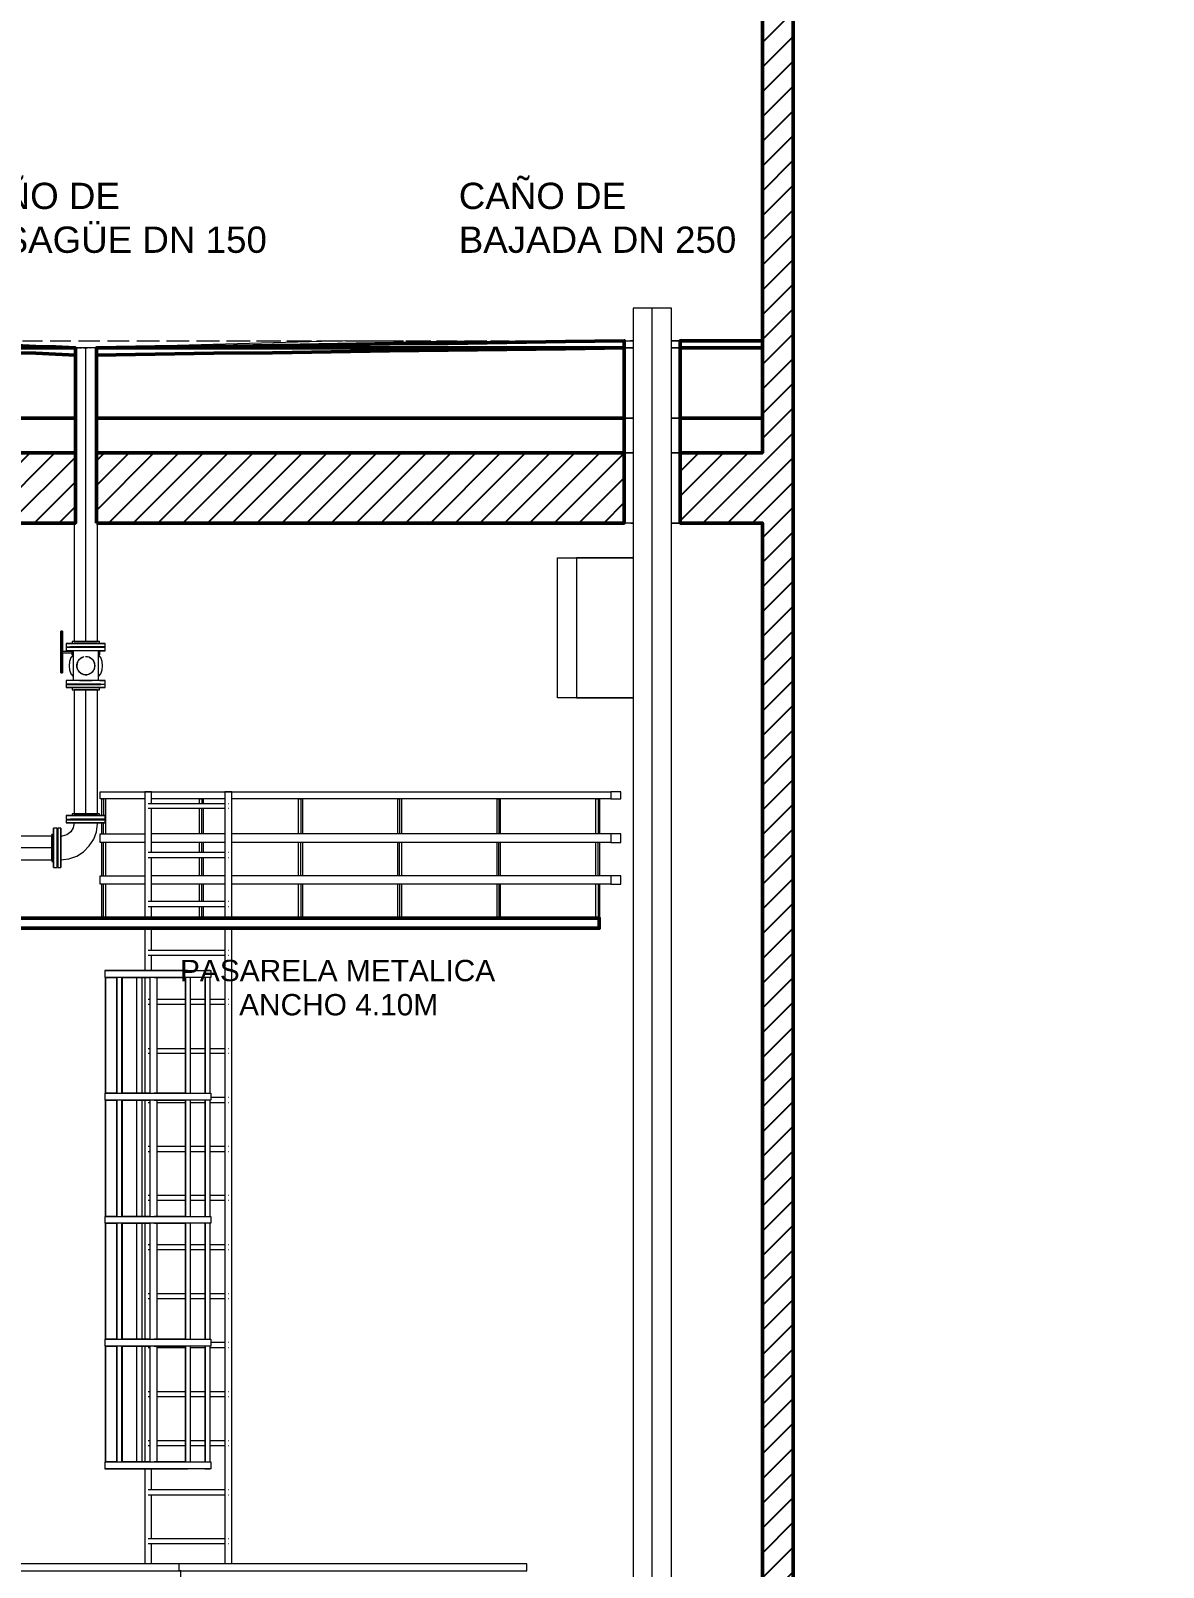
# Model space of a CAD drawing. Extents: x -187 to 52, y -9 to 65.
# Drawn here: x 14 to 22.09, y 27.61 to 38.58 of the extents above; entities that cross this region are included whole.
import ezdxf

# ---------------------------------------------------------------- set-up
doc = ezdxf.new("R2010")
doc.units = 0
doc.header["$MEASUREMENT"] = 0
for name, color, linetype in [('Hatch', 1, 'Continuous'), ('PDF3_Geometría', 7, 'Continuous'), ('PDF3_Texto', 7, 'Continuous')]:
    doc.layers.add(name, color=color, linetype=linetype)
doc.styles.add('PDF Arial', font='arial.ttf')

msp = doc.modelspace()

# ---------------------------------------------------------------- hatches: boundary and pattern name
at = {"layer": 'Hatch'}
h = msp.add_hatch(dxfattribs=at)
h.set_pattern_fill('ANSI31', color=256)
h.paths.add_polyline_path([(13.051, 35.065), (14.324, 35.065), (14.324, 35.567), (13.051, 35.567)], flags=17)
h.paths.add_polyline_path([(14.473, 35.065), (18.241, 35.065), (18.241, 35.567), (14.473, 35.567)], flags=17)
edge = h.paths.add_edge_path()
edge.add_line((18.416, 14.116), (18.254, 14.04))
edge.add_line((18.254, 14.04), (17.978, 13.907))
edge.add_line((17.978, 13.907), (17.698, 13.773))
edge.add_line((17.698, 13.773), (17.422, 13.64))
edge.add_line((17.422, 13.64), (17.143, 13.507))
edge.add_line((17.143, 13.507), (16.866, 13.373))
edge.add_line((16.866, 13.373), (16.587, 13.24))
edge.add_line((16.587, 13.24), (16.587, 12.938))
edge.add_line((16.587, 12.938), (22.089, 12.938))
edge.add_line((22.089, 12.938), (22.089, 13.24))
edge.add_line((22.089, 13.24), (21.809, 13.373))
edge.add_line((21.809, 13.373), (21.533, 13.507))
edge.add_line((21.533, 13.507), (21.254, 13.64))
edge.add_line((21.254, 13.64), (20.978, 13.773))
edge.add_line((20.978, 13.773), (20.501, 14.002))
edge.add_line((20.501, 14.002), (18.768, 14))
edge.add_line((18.768, 14), (18.768, 14.275))
edge.add_line((18.768, 14.275), (19.932, 14.275))
edge.add_line((19.932, 14.275), (19.587, 14.44))
edge.add_line((19.587, 14.44), (19.587, 14.64))
edge.add_line((19.587, 14.64), (19.447, 14.64))
edge.add_line((19.447, 14.64), (19.447, 14.938))
edge.add_line((19.447, 14.938), (19.447, 47.573))
edge.add_line((19.447, 47.573), (19.647, 47.573))
edge.add_line((19.647, 47.573), (19.647, 47.243))
edge.add_line((19.647, 47.243), (19.847, 47.243))
edge.add_line((19.847, 47.243), (19.847, 47.573))
edge.add_line((19.847, 47.573), (19.847, 47.796))
edge.add_line((19.847, 47.796), (11.051, 47.796))
edge.add_line((11.051, 47.796), (11.051, 47.573))
edge.add_line((11.051, 47.573), (11.051, 47.243))
edge.add_line((11.051, 47.243), (11.251, 47.243))
edge.add_line((11.251, 47.243), (11.251, 47.573))
edge.add_line((11.251, 47.573), (11.451, 47.573))
edge.add_line((11.451, 47.573), (11.451, 14.938))
edge.add_line((11.451, 14.938), (11.451, 14.64))
edge.add_line((11.451, 14.64), (11.308, 14.64))
edge.add_line((11.308, 14.64), (11.308, 14.44))
edge.add_line((11.308, 14.44), (11.032, 14.307))
edge.add_line((11.032, 14.307), (10.752, 14.173))
edge.add_line((10.752, 14.173), (10.476, 14.04))
edge.add_line((10.476, 14.04), (10.197, 13.907))
edge.add_line((10.197, 13.907), (9.92, 13.773))
edge.add_line((9.92, 13.773), (9.644, 13.64))
edge.add_line((9.644, 13.64), (9.365, 13.507))
edge.add_line((9.365, 13.507), (9.089, 13.373))
edge.add_line((9.089, 13.373), (8.809, 13.24))
edge.add_line((8.809, 13.24), (8.809, 12.938))
edge.add_line((8.809, 12.938), (14.308, 12.938))
edge.add_line((14.308, 12.938), (14.308, 13.24))
edge.add_line((14.308, 13.24), (14.032, 13.373))
edge.add_line((14.032, 13.373), (13.752, 13.507))
edge.add_line((13.752, 13.507), (13.476, 13.64))
edge.add_line((13.476, 13.64), (13.197, 13.773))
edge.add_line((13.197, 13.773), (12.92, 13.907))
edge.add_line((12.92, 13.907), (12.641, 14.04))
edge.add_line((12.641, 14.04), (12.365, 14.173))
edge.add_line((12.365, 14.173), (12.086, 14.307))
edge.add_line((12.086, 14.307), (11.809, 14.44))
edge.add_line((11.809, 14.44), (11.809, 14.64))
edge.add_line((11.809, 14.64), (12.587, 14.64))
edge.add_line((12.587, 14.64), (12.587, 14.938))
edge.add_line((12.587, 14.938), (11.67, 14.938))
edge.add_line((11.67, 14.938), (11.67, 35.065))
edge.add_line((11.67, 35.065), (12.651, 35.065))
edge.add_line((12.651, 35.065), (12.651, 35.567))
edge.add_line((12.651, 35.567), (11.67, 35.567))
edge.add_line((11.67, 35.567), (11.67, 47.573))
edge.add_line((11.67, 47.573), (19.228, 47.573))
edge.add_line((19.228, 47.573), (19.228, 35.567))
edge.add_line((19.228, 35.567), (18.641, 35.567))
edge.add_line((18.641, 35.567), (18.641, 35.065))
edge.add_line((18.641, 35.065), (19.228, 35.065))
edge.add_line((19.228, 35.065), (19.228, 14.938))
edge.add_line((19.228, 14.938), (18.701, 14.938))
edge.add_line((18.701, 14.938), (18.701, 14.64))
edge.add_line((18.701, 14.64), (19.089, 14.64))
edge.add_line((19.089, 14.64), (19.089, 14.44))
edge.add_line((19.089, 14.44), (18.809, 14.307))
edge.add_line((18.809, 14.307), (18.768, 14.288))

# ---------------------------------------------------------------- linework, layer by layer
at = {"layer": 'PDF3_Geometría', "lineweight": 50}
for points in [[(19.447, 14.938), (19.447, 47.573), (19.647, 47.573), (19.647, 47.243), (19.847, 47.243), (19.847, 47.573), (19.847, 47.796), (11.051, 47.796), (11.051, 47.573), (11.051, 47.243), (11.251, 47.243), (11.251, 47.573), (11.451, 47.573), (11.451, 14.938)], [(11.67, 14.938), (11.67, 35.065), (12.651, 35.065), (12.651, 35.567), (11.67, 35.567), (11.67, 47.573), (19.228, 47.573), (19.228, 35.567), (18.641, 35.567), (18.641, 35.065), (19.228, 35.065), (19.228, 14.938)]]:
    msp.add_lwpolyline(points, dxfattribs=at)
at = {"layer": 'PDF3_Geometría', "lineweight": 18}
for points in [[(18.305, 14.469), (18.578, 14.469), (18.578, 36.599), (18.305, 36.599)], [(14.314, 34.221), (14.482, 34.221), (14.482, 36.316), (14.324, 36.316), (14.314, 36.316)], [(18.584, 36.316), (18.578, 36.316), (18.584, 36.316), (18.606, 36.316), (18.625, 36.316), (18.638, 36.316), (18.641, 36.316), (18.638, 36.316), (18.625, 36.316), (18.606, 36.316)], [(18.241, 35.815), (18.247, 35.815), (18.263, 35.815), (18.289, 35.815), (18.305, 35.815), (18.289, 35.815), (18.263, 35.815), (18.247, 35.815)], [(18.578, 35.815), (18.584, 35.815), (18.606, 35.815), (18.625, 35.815), (18.638, 35.815), (18.641, 35.815), (18.638, 35.815), (18.625, 35.815), (18.606, 35.815), (18.584, 35.815)], [(14.219, 34.294), (14.219, 34.291), (14.219, 34.275), (14.219, 34.253), (14.219, 34.221), (14.219, 34.183), (14.219, 34.145), (14.219, 34.107), (14.219, 34.072), (14.219, 34.04), (14.219, 34.015), (14.219, 34.002), (14.219, 33.996), (14.219, 34.002), (14.219, 34.015), (14.219, 34.04), (14.219, 34.072), (14.219, 34.107), (14.219, 34.145), (14.219, 34.183), (14.219, 34.221), (14.219, 34.253), (14.219, 34.275), (14.219, 34.291)], [(14.495, 34.154), (14.495, 34.151), (14.495, 34.145), (14.495, 34.142), (14.495, 34.135), (14.495, 34.132), (14.495, 34.129), (14.495, 34.126), (14.495, 34.129), (14.495, 34.132), (14.495, 34.135), (14.495, 34.142), (14.495, 34.145), (14.495, 34.151)], [(14.314, 32.989), (14.482, 32.989), (14.482, 33.875), (14.314, 33.875)], [(14.86, 33.148), (14.863, 33.148), (14.866, 33.148), (14.863, 33.148), (14.86, 33.148), (14.854, 33.148), (14.851, 33.148), (14.844, 33.148), (14.838, 33.148), (14.832, 33.148), (14.825, 33.148), (14.822, 33.148), (14.819, 33.148), (14.822, 33.148), (14.825, 33.148), (14.832, 33.148), (14.838, 33.148), (14.844, 33.148), (14.851, 33.148), (14.854, 33.148)], [(18.216, 33.097), (18.216, 33.148), (18.146, 33.148), (18.146, 33.097)], [(14.155, 32.662), (14.155, 32.831), (13.609, 32.831), (13.609, 32.662)], [(18.216, 32.786), (18.216, 32.846), (18.146, 32.846), (18.146, 32.786)], [(18.216, 32.488), (18.216, 32.548), (18.146, 32.548), (18.146, 32.488)], [(14.54, 31.821), (14.543, 31.821), (14.562, 31.821), (14.593, 31.821), (14.619, 31.821), (14.597, 31.821), (14.565, 31.821), (14.546, 31.821)], [(14.657, 31.872), (14.654, 31.872), (14.619, 31.872), (14.622, 31.872)], [(14.657, 31.821), (14.657, 30.996), (14.762, 30.996), (14.762, 31.821)], [(14.54, 30.945), (14.543, 30.945), (14.562, 30.945), (14.593, 30.945), (14.619, 30.945), (14.597, 30.945), (14.565, 30.945), (14.546, 30.945)], [(14.657, 30.945), (14.657, 30.116), (14.762, 30.116), (14.762, 30.945)], [(14.54, 30.069), (14.543, 30.069), (14.562, 30.069), (14.593, 30.069), (14.619, 30.069), (14.597, 30.069), (14.565, 30.069), (14.546, 30.069)], [(14.657, 30.069), (14.657, 29.24), (14.762, 29.24), (14.762, 30.069)], [(14.54, 29.189), (14.543, 29.189), (14.562, 29.189), (14.593, 29.189), (14.619, 29.189), (14.597, 29.189), (14.565, 29.189), (14.546, 29.189)], [(14.657, 29.189), (14.657, 28.364), (14.762, 28.364), (14.762, 29.189)], [(14.619, 28.313), (14.654, 28.313), (14.657, 28.313), (14.622, 28.313)]]:
    msp.add_lwpolyline(points, close=True, dxfattribs=at)
for points in [[(18.578, 36.599), (18.574, 36.599), (18.568, 36.599), (18.555, 36.599), (18.536, 36.599), (18.508, 36.599), (18.476, 36.599), (18.441, 36.599), (18.406, 36.599), (18.371, 36.599), (18.346, 36.599), (18.327, 36.599), (18.314, 36.599), (18.308, 36.599), (18.305, 36.599)], [(18.441, 14.469), (18.441, 36.599)], [(13.946, 36.367), (14.089, 36.367)], [(14.143, 36.367), (14.292, 36.367)], [(14.47, 36.316), (14.473, 36.316), (14.47, 36.316), (14.463, 36.316), (14.457, 36.316), (14.451, 36.316), (14.432, 36.316), (14.406, 36.316), (14.384, 36.316), (14.362, 36.316), (14.34, 36.316), (14.327, 36.316), (14.324, 36.316), (14.327, 36.316), (14.333, 36.316)], [(14.336, 36.316), (14.346, 36.316)], [(14.346, 36.367), (14.498, 36.367)], [(14.352, 36.316), (14.362, 36.316), (14.368, 36.316)], [(14.381, 36.316), (14.39, 36.316)], [(14.397, 34.221), (14.397, 36.316)], [(14.403, 36.316), (14.409, 36.316)], [(14.428, 36.316), (14.432, 36.316)], [(14.552, 36.367), (14.708, 36.367)], [(14.762, 36.367), (14.924, 36.367)], [(14.974, 36.367), (15.136, 36.367)], [(15.187, 36.367), (15.352, 36.367)], [(15.403, 36.367), (15.571, 36.367)], [(15.616, 36.367), (15.79, 36.367)], [(15.72, 36.332), (18.241, 36.367), (18.244, 36.367), (18.257, 36.367), (18.282, 36.367), (18.305, 36.367), (18.286, 36.367)], [(15.832, 36.367), (16.009, 36.367)], [(16.044, 36.367), (16.228, 36.367)], [(16.254, 36.367), (16.46, 36.367), (16.666, 36.367)], [(16.682, 36.367), (16.86, 36.367)], [(16.901, 36.367), (17.047, 36.367)], [(17.101, 36.367), (17.235, 36.367)], [(17.286, 36.367), (17.419, 36.367)], [(17.466, 36.367), (17.597, 36.367)], [(17.641, 36.367), (17.787, 36.367)], [(17.822, 36.367), (17.94, 36.367)], [(17.978, 36.367), (18.12, 36.367), (18.254, 36.367)], [(18.251, 36.316), (18.263, 36.316), (18.289, 36.316), (18.305, 36.316), (18.282, 36.316), (18.257, 36.316), (18.244, 36.316), (18.241, 36.316), (18.247, 36.316)], [(18.641, 36.367), (18.638, 36.367), (18.625, 36.367), (18.606, 36.367), (18.584, 36.367), (18.578, 36.367), (18.647, 36.367), (18.755, 36.367), (18.854, 36.367), (18.94, 36.367), (19.016, 36.367), (19.079, 36.367), (19.133, 36.367), (19.174, 36.367), (19.203, 36.367), (19.222, 36.367), (19.228, 36.367)], [(18.305, 35.567), (18.289, 35.567), (18.263, 35.567), (18.247, 35.567)], [(18.638, 35.567), (18.625, 35.567), (18.606, 35.567), (18.584, 35.567), (18.578, 35.567)], [(14.232, 34.294), (14.232, 34.291), (14.232, 34.275), (14.232, 34.253), (14.232, 34.221), (14.232, 34.183), (14.232, 34.151), (14.301, 34.151), (14.301, 34.154), (14.301, 34.151), (14.301, 34.145), (14.301, 34.142), (14.301, 34.135), (14.301, 34.132), (14.301, 34.129), (14.301, 34.126), (14.301, 34.129), (14.301, 34.132), (14.301, 34.135), (14.301, 34.138), (14.232, 34.138), (14.232, 34.107), (14.232, 34.072), (14.232, 34.04), (14.232, 34.015), (14.232, 34.002), (14.232, 33.996), (14.232, 34.002), (14.232, 34.015), (14.232, 34.04), (14.232, 34.072), (14.232, 34.107), (14.232, 34.145), (14.232, 34.183), (14.232, 34.221), (14.232, 34.253), (14.232, 34.275), (14.232, 34.291), (14.232, 34.294), (14.219, 34.294)], [(14.232, 34.145), (14.232, 34.148)], [(14.492, 34.221), (14.495, 34.221), (14.492, 34.221), (14.482, 34.221), (14.466, 34.221), (14.447, 34.221), (14.422, 34.221), (14.397, 34.221), (14.374, 34.221), (14.349, 34.221), (14.33, 34.221), (14.314, 34.221), (14.305, 34.221), (14.301, 34.221), (14.301, 34.205), (14.298, 34.205), (14.276, 34.205), (14.263, 34.205), (14.257, 34.205), (14.257, 34.183), (14.263, 34.183), (14.276, 34.183), (14.295, 34.183), (14.289, 34.183), (14.289, 34.18), (14.295, 34.18), (14.276, 34.18), (14.263, 34.18), (14.257, 34.18), (14.263, 34.18), (14.276, 34.18), (14.298, 34.18), (14.327, 34.18), (14.362, 34.18), (14.397, 34.18), (14.435, 34.18), (14.466, 34.18), (14.498, 34.18), (14.52, 34.18), (14.533, 34.18), (14.536, 34.18)], [(14.257, 34.205), (14.263, 34.205), (14.276, 34.205), (14.298, 34.205), (14.327, 34.205), (14.362, 34.205), (14.397, 34.205), (14.435, 34.205), (14.466, 34.205), (14.498, 34.205), (14.52, 34.205), (14.533, 34.205), (14.536, 34.205), (14.533, 34.205), (14.52, 34.205), (14.498, 34.205), (14.495, 34.205), (14.495, 34.221)], [(14.257, 34.183), (14.263, 34.183), (14.276, 34.183), (14.298, 34.183), (14.327, 34.183), (14.362, 34.183), (14.397, 34.183), (14.435, 34.183), (14.466, 34.183), (14.498, 34.183), (14.52, 34.183), (14.533, 34.183), (14.536, 34.183), (14.533, 34.183), (14.52, 34.183), (14.501, 34.183), (14.505, 34.183), (14.501, 34.183), (14.492, 34.183), (14.473, 34.183), (14.451, 34.183), (14.425, 34.183), (14.397, 34.183), (14.371, 34.183), (14.343, 34.183), (14.32, 34.183), (14.305, 34.183), (14.295, 34.183), (14.289, 34.183)], [(14.257, 34.18), (14.257, 34.154)], [(14.536, 34.154), (14.533, 34.154), (14.52, 34.154), (14.498, 34.154), (14.466, 34.154), (14.435, 34.154), (14.397, 34.154), (14.362, 34.154), (14.327, 34.154), (14.298, 34.154), (14.276, 34.154), (14.263, 34.154), (14.257, 34.154), (14.263, 34.154), (14.276, 34.154), (14.298, 34.154)], [(14.308, 34.154), (14.308, 33.942), (14.286, 33.942), (14.273, 33.942)], [(14.301, 34.126), (14.308, 34.126), (14.292, 34.107), (14.282, 34.078), (14.279, 34.046), (14.282, 34.018), (14.292, 33.989), (14.308, 33.97)], [(14.489, 33.942), (14.489, 34.154), (14.508, 34.154), (14.524, 34.154), (14.533, 34.154), (14.536, 34.154), (14.536, 34.18), (14.533, 34.18), (14.52, 34.18), (14.501, 34.18), (14.505, 34.18), (14.501, 34.18), (14.492, 34.18), (14.473, 34.18), (14.451, 34.18), (14.425, 34.18), (14.397, 34.18), (14.371, 34.18), (14.343, 34.18), (14.32, 34.18), (14.305, 34.18), (14.295, 34.18), (14.289, 34.18)], [(14.305, 34.221), (14.301, 34.221)], [(14.495, 34.205), (14.492, 34.205), (14.482, 34.205), (14.466, 34.205), (14.447, 34.205), (14.422, 34.205), (14.397, 34.205), (14.374, 34.205), (14.349, 34.205), (14.33, 34.205), (14.314, 34.205), (14.305, 34.205), (14.301, 34.205)], [(14.301, 34.145), (14.301, 34.148)], [(14.444, 34.154), (14.422, 34.154), (14.397, 34.154), (14.374, 34.154), (14.352, 34.154)], [(14.397, 34.113), (14.413, 34.11)], [(14.489, 33.97), (14.505, 33.989), (14.514, 34.018), (14.517, 34.046), (14.514, 34.078), (14.505, 34.107), (14.489, 34.126), (14.495, 34.126)], [(14.505, 34.18), (14.505, 34.183)], [(14.536, 34.183), (14.536, 34.205)], [(14.336, 34.034), (14.333, 34.034), (14.333, 34.046), (14.333, 34.059), (14.336, 34.062)], [(14.336, 34.065), (14.34, 34.072), (14.34, 34.078)], [(14.34, 34.018), (14.34, 34.021), (14.336, 34.027)], [(14.343, 34.081), (14.346, 34.085), (14.352, 34.094), (14.362, 34.1), (14.365, 34.104)], [(14.365, 33.992), (14.362, 33.996), (14.352, 34.002), (14.346, 34.011), (14.343, 34.015)], [(14.368, 34.104), (14.371, 34.107), (14.378, 34.11)], [(14.419, 34.11), (14.422, 34.107), (14.428, 34.104)], [(14.432, 34.104), (14.435, 34.1), (14.444, 34.094), (14.451, 34.085), (14.454, 34.081)], [(14.454, 34.015), (14.451, 34.011), (14.444, 34.002), (14.435, 33.996), (14.432, 33.992)], [(14.454, 34.078), (14.457, 34.072), (14.46, 34.065)], [(14.46, 34.027), (14.457, 34.021), (14.454, 34.018)], [(14.46, 34.062), (14.46, 34.059), (14.463, 34.046), (14.46, 34.034)], [(14.219, 33.996), (14.232, 33.996)], [(14.498, 33.942), (14.52, 33.942), (14.533, 33.942), (14.536, 33.942), (14.533, 33.942), (14.52, 33.942), (14.498, 33.942), (14.466, 33.942), (14.435, 33.942), (14.397, 33.942), (14.362, 33.942), (14.327, 33.942), (14.298, 33.942), (14.276, 33.942), (14.263, 33.942), (14.257, 33.942), (14.257, 33.916)], [(14.505, 33.916), (14.501, 33.916), (14.492, 33.916), (14.473, 33.916), (14.451, 33.916), (14.425, 33.916), (14.397, 33.916), (14.371, 33.916), (14.343, 33.916), (14.32, 33.916), (14.305, 33.916), (14.295, 33.916), (14.289, 33.916), (14.295, 33.916), (14.276, 33.916), (14.263, 33.916), (14.257, 33.916), (14.263, 33.916), (14.276, 33.916), (14.298, 33.916), (14.327, 33.916), (14.362, 33.916), (14.397, 33.916), (14.435, 33.916), (14.466, 33.916), (14.498, 33.916), (14.52, 33.916), (14.533, 33.916), (14.536, 33.916), (14.536, 33.942)], [(14.27, 33.942), (14.26, 33.942), (14.257, 33.942)], [(14.257, 33.913), (14.257, 33.891)], [(14.536, 33.913), (14.533, 33.913), (14.52, 33.913), (14.498, 33.913), (14.466, 33.913), (14.435, 33.913), (14.397, 33.913), (14.362, 33.913), (14.327, 33.913), (14.298, 33.913), (14.276, 33.913), (14.263, 33.913), (14.257, 33.913), (14.263, 33.913), (14.276, 33.913), (14.295, 33.913), (14.289, 33.913), (14.295, 33.913), (14.305, 33.913), (14.32, 33.913), (14.343, 33.913), (14.371, 33.913), (14.397, 33.913), (14.425, 33.913), (14.451, 33.913), (14.473, 33.913), (14.492, 33.913), (14.501, 33.913), (14.505, 33.913)], [(14.289, 33.916), (14.289, 33.913)], [(14.305, 33.875), (14.301, 33.875), (14.305, 33.875), (14.314, 33.875), (14.33, 33.875), (14.349, 33.875), (14.374, 33.875), (14.397, 33.875), (14.422, 33.875), (14.447, 33.875), (14.466, 33.875), (14.482, 33.875), (14.492, 33.875), (14.495, 33.875), (14.495, 33.891), (14.498, 33.891), (14.52, 33.891), (14.533, 33.891), (14.536, 33.891), (14.536, 33.913), (14.533, 33.913), (14.52, 33.913), (14.501, 33.913), (14.505, 33.913), (14.505, 33.916), (14.501, 33.916), (14.52, 33.916), (14.533, 33.916), (14.536, 33.916)], [(14.352, 33.942), (14.374, 33.942), (14.397, 33.942), (14.422, 33.942), (14.444, 33.942)], [(14.378, 33.986), (14.371, 33.989), (14.368, 33.989)], [(14.413, 33.986), (14.413, 33.983), (14.397, 33.983), (14.384, 33.983), (14.384, 33.986)], [(14.428, 33.989), (14.422, 33.989), (14.419, 33.986)], [(14.536, 33.891), (14.533, 33.891), (14.52, 33.891), (14.498, 33.891), (14.466, 33.891), (14.435, 33.891), (14.397, 33.891), (14.362, 33.891), (14.327, 33.891), (14.298, 33.891), (14.276, 33.891), (14.263, 33.891), (14.257, 33.891), (14.263, 33.891), (14.276, 33.891), (14.298, 33.891), (14.301, 33.891), (14.301, 33.875)], [(14.301, 33.891), (14.305, 33.891), (14.314, 33.891), (14.33, 33.891), (14.349, 33.891), (14.374, 33.891), (14.397, 33.891), (14.422, 33.891), (14.447, 33.891), (14.466, 33.891), (14.482, 33.891), (14.492, 33.891), (14.495, 33.891)], [(14.397, 32.989), (14.397, 33.875)], [(14.492, 33.875), (14.495, 33.875)], [(14.819, 33.148), (14.819, 32.246), (14.755, 32.246), (14.689, 32.246), (14.628, 32.246), (14.574, 32.246), (14.53, 32.246), (14.492, 32.246), (14.466, 32.246), (14.451, 32.246), (14.444, 32.246), (14.451, 32.246), (14.466, 32.246), (14.498, 32.246), (14.54, 32.246), (14.59, 32.246), (14.651, 32.246), (14.717, 32.246), (14.787, 32.246), (14.863, 32.246), (14.943, 32.246), (15.022, 32.246), (15.098, 32.246), (15.171, 32.246), (15.238, 32.246), (15.295, 32.246), (15.346, 32.246), (15.387, 32.246), (15.419, 32.246), (15.422, 32.246)], [(14.819, 33.097), (14.501, 33.097), (14.501, 33.148), (18.146, 33.148)], [(14.866, 33.062), (14.866, 33.148)], [(15.441, 32.246), (15.441, 33.148), (15.438, 33.148), (15.432, 33.148), (15.428, 33.148), (15.422, 33.148), (15.416, 33.148), (15.409, 33.148), (15.403, 33.148), (15.4, 33.148), (15.397, 33.148), (15.393, 33.148), (15.39, 33.148), (15.39, 32.246)], [(15.438, 33.148), (15.432, 33.148), (15.428, 33.148), (15.422, 33.148), (15.416, 33.148), (15.409, 33.148), (15.403, 33.148), (15.4, 33.148), (15.397, 33.148), (15.393, 33.148)], [(14.511, 32.977), (14.511, 33.097), (14.524, 33.097), (14.524, 32.977)], [(14.54, 32.846), (14.54, 33.097), (14.524, 33.097)], [(15.393, 33.062), (14.844, 33.062)], [(14.844, 33.031), (15.393, 33.031)], [(15.39, 33.097), (14.866, 33.097)], [(14.866, 32.713), (14.866, 33.027)], [(15.209, 33.062), (15.209, 33.097), (15.225, 33.097), (15.225, 33.062)], [(15.209, 32.846), (15.209, 33.031)], [(15.238, 33.062), (15.238, 33.097), (15.225, 33.097)], [(15.225, 32.846), (15.225, 33.031)], [(15.238, 32.846), (15.238, 33.031)], [(15.416, 33.062), (15.413, 33.062)], [(15.413, 33.031), (15.416, 33.031)], [(18.146, 33.097), (15.441, 33.097)], [(15.917, 32.846), (15.917, 33.097), (15.933, 33.097), (15.933, 32.846)], [(15.946, 32.846), (15.946, 33.097), (15.933, 33.097)], [(16.625, 32.846), (16.625, 33.097), (16.638, 33.097), (16.638, 32.846)], [(16.654, 32.846), (16.654, 33.097), (16.638, 33.097)], [(17.333, 32.846), (17.333, 33.097), (17.346, 33.097), (17.346, 32.846)], [(17.359, 32.846), (17.359, 33.097), (17.346, 33.097)], [(18.038, 32.846), (18.038, 33.097), (18.054, 33.097), (18.054, 32.846)], [(18.066, 32.846), (18.066, 33.097), (18.054, 33.097)], [(14.197, 32.802), (14.197, 32.824), (14.197, 32.84), (14.197, 32.85), (14.197, 32.856), (14.197, 32.85), (14.197, 32.869), (14.197, 32.881), (14.197, 32.888), (14.197, 32.881), (14.197, 32.869), (14.197, 32.846), (14.197, 32.818), (14.197, 32.783), (14.197, 32.748), (14.197, 32.71), (14.197, 32.678), (14.197, 32.646), (14.197, 32.624), (14.197, 32.611), (14.197, 32.608), (14.219, 32.608), (14.219, 32.611), (14.219, 32.624), (14.219, 32.646), (14.219, 32.662), (14.276, 32.669), (14.333, 32.688), (14.381, 32.719), (14.422, 32.761), (14.454, 32.808), (14.473, 32.862), (14.482, 32.919), (14.482, 32.926), (14.498, 32.926), (14.52, 32.926), (14.533, 32.926), (14.536, 32.926), (14.536, 32.948), (14.533, 32.948), (14.52, 32.948), (14.501, 32.948), (14.505, 32.948), (14.501, 32.948), (14.492, 32.948), (14.473, 32.948), (14.451, 32.948), (14.425, 32.948), (14.397, 32.948), (14.371, 32.948), (14.343, 32.948), (14.32, 32.948), (14.305, 32.948), (14.295, 32.948), (14.289, 32.948)], [(14.536, 32.926), (14.533, 32.926), (14.52, 32.926), (14.498, 32.926), (14.466, 32.926), (14.435, 32.926), (14.397, 32.926), (14.362, 32.926), (14.327, 32.926), (14.298, 32.926), (14.276, 32.926), (14.263, 32.926), (14.257, 32.926), (14.263, 32.926), (14.276, 32.926), (14.298, 32.926), (14.314, 32.926), (14.308, 32.891), (14.292, 32.862), (14.263, 32.84), (14.228, 32.831), (14.219, 32.831), (14.219, 32.846), (14.219, 32.869), (14.219, 32.881), (14.219, 32.888), (14.219, 32.881), (14.219, 32.869), (14.219, 32.846), (14.219, 32.818), (14.219, 32.783), (14.219, 32.748), (14.219, 32.71), (14.219, 32.678), (14.219, 32.646), (14.219, 32.624), (14.219, 32.611), (14.219, 32.608)], [(14.492, 32.989), (14.495, 32.989), (14.492, 32.989), (14.482, 32.989), (14.466, 32.989), (14.447, 32.989), (14.422, 32.989), (14.397, 32.989), (14.374, 32.989), (14.349, 32.989), (14.33, 32.989), (14.314, 32.989), (14.305, 32.989), (14.301, 32.989), (14.301, 32.977), (14.298, 32.977), (14.276, 32.977), (14.263, 32.977), (14.257, 32.977), (14.257, 32.951), (14.263, 32.951), (14.276, 32.951), (14.295, 32.951), (14.289, 32.951), (14.295, 32.951), (14.305, 32.951), (14.32, 32.951), (14.343, 32.951), (14.371, 32.951), (14.397, 32.951), (14.425, 32.951), (14.451, 32.951), (14.473, 32.951), (14.492, 32.951), (14.501, 32.951), (14.505, 32.951), (14.501, 32.951), (14.505, 32.951), (14.505, 32.948)], [(14.257, 32.977), (14.263, 32.977), (14.276, 32.977), (14.298, 32.977), (14.327, 32.977), (14.362, 32.977), (14.397, 32.977), (14.435, 32.977), (14.466, 32.977), (14.498, 32.977), (14.52, 32.977), (14.533, 32.977), (14.536, 32.977), (14.533, 32.977), (14.52, 32.977), (14.498, 32.977), (14.495, 32.977), (14.495, 32.989)], [(14.257, 32.951), (14.263, 32.951), (14.276, 32.951), (14.298, 32.951), (14.327, 32.951), (14.362, 32.951), (14.397, 32.951), (14.435, 32.951), (14.466, 32.951), (14.498, 32.951), (14.52, 32.951), (14.533, 32.951), (14.536, 32.951), (14.533, 32.951), (14.52, 32.951), (14.501, 32.951), (14.505, 32.951), (14.501, 32.951), (14.492, 32.951), (14.473, 32.951), (14.451, 32.951), (14.425, 32.951), (14.397, 32.951), (14.371, 32.951), (14.343, 32.951), (14.32, 32.951), (14.305, 32.951), (14.295, 32.951), (14.289, 32.951), (14.289, 32.948), (14.295, 32.948), (14.276, 32.948), (14.263, 32.948), (14.257, 32.948), (14.263, 32.948), (14.276, 32.948), (14.298, 32.948), (14.327, 32.948), (14.362, 32.948), (14.397, 32.948), (14.435, 32.948), (14.466, 32.948), (14.498, 32.948), (14.52, 32.948), (14.533, 32.948), (14.536, 32.948)], [(14.257, 32.948), (14.257, 32.926)], [(14.289, 32.951), (14.295, 32.951), (14.289, 32.951), (14.295, 32.951), (14.305, 32.951), (14.32, 32.951), (14.343, 32.951), (14.371, 32.951), (14.397, 32.951), (14.425, 32.951), (14.451, 32.951), (14.473, 32.951), (14.492, 32.951), (14.501, 32.951), (14.505, 32.951)], [(14.305, 32.989), (14.301, 32.989)], [(14.495, 32.977), (14.492, 32.977), (14.482, 32.977), (14.466, 32.977), (14.447, 32.977), (14.422, 32.977), (14.397, 32.977), (14.374, 32.977), (14.349, 32.977), (14.33, 32.977), (14.314, 32.977), (14.305, 32.977), (14.301, 32.977)], [(14.317, 32.926), (14.32, 32.926), (14.327, 32.926), (14.336, 32.926), (14.349, 32.926), (14.362, 32.926), (14.374, 32.926), (14.39, 32.926), (14.406, 32.926), (14.422, 32.926), (14.435, 32.926), (14.447, 32.926), (14.46, 32.926), (14.47, 32.926), (14.476, 32.926), (14.479, 32.926)], [(14.511, 32.948), (14.511, 32.951)], [(14.511, 32.846), (14.511, 32.926)], [(14.524, 32.948), (14.524, 32.951)], [(14.524, 32.846), (14.524, 32.926)], [(14.536, 32.951), (14.536, 32.977)], [(14.168, 32.608), (14.168, 32.611), (14.168, 32.624), (14.168, 32.646), (14.168, 32.678), (14.168, 32.71), (14.168, 32.748), (14.168, 32.783), (14.168, 32.818), (14.168, 32.846), (14.168, 32.869), (14.168, 32.881), (14.168, 32.888), (14.168, 32.881), (14.168, 32.869), (14.168, 32.846), (14.168, 32.843), (14.155, 32.843)], [(14.155, 32.84), (14.155, 32.843), (14.155, 32.84), (14.155, 32.831), (14.155, 32.815), (14.155, 32.796), (14.155, 32.77), (14.155, 32.748), (14.155, 32.723), (14.155, 32.7), (14.155, 32.678), (14.155, 32.662), (14.155, 32.653), (14.155, 32.65), (14.168, 32.65), (14.168, 32.646), (14.168, 32.624), (14.168, 32.611), (14.168, 32.608), (14.193, 32.608), (14.193, 32.611), (14.193, 32.624), (14.193, 32.643), (14.193, 32.64), (14.193, 32.643), (14.193, 32.653), (14.193, 32.672), (14.193, 32.694), (14.193, 32.719), (14.193, 32.748), (14.193, 32.773), (14.193, 32.802), (14.193, 32.824), (14.193, 32.84), (14.193, 32.85), (14.193, 32.856), (14.193, 32.85), (14.193, 32.856), (14.197, 32.856)], [(14.193, 32.888), (14.168, 32.888)], [(14.168, 32.843), (14.168, 32.84), (14.168, 32.831), (14.168, 32.815), (14.168, 32.796), (14.168, 32.77), (14.168, 32.748), (14.168, 32.723), (14.168, 32.7), (14.168, 32.678), (14.168, 32.662), (14.168, 32.656)], [(14.193, 32.608), (14.193, 32.611), (14.193, 32.624), (14.193, 32.646), (14.193, 32.678), (14.193, 32.71), (14.193, 32.748), (14.193, 32.783), (14.193, 32.818), (14.193, 32.846), (14.193, 32.869), (14.193, 32.881), (14.193, 32.888), (14.193, 32.881), (14.193, 32.869), (14.193, 32.85), (14.193, 32.856), (14.193, 32.85), (14.193, 32.84), (14.193, 32.824), (14.193, 32.802)], [(14.193, 32.64), (14.193, 32.643), (14.193, 32.64), (14.193, 32.643), (14.193, 32.653), (14.193, 32.672), (14.193, 32.694), (14.193, 32.719), (14.193, 32.748), (14.193, 32.773), (14.193, 32.802), (14.193, 32.824), (14.193, 32.84), (14.193, 32.85), (14.193, 32.856)], [(14.193, 32.799), (14.193, 32.773), (14.193, 32.748), (14.193, 32.719), (14.193, 32.694), (14.193, 32.672), (14.193, 32.653), (14.193, 32.643), (14.193, 32.64), (14.197, 32.64), (14.197, 32.643), (14.197, 32.624), (14.197, 32.611), (14.197, 32.608)], [(14.219, 32.888), (14.197, 32.888)], [(14.197, 32.799), (14.197, 32.773), (14.197, 32.748), (14.197, 32.719), (14.197, 32.694), (14.197, 32.672), (14.197, 32.653), (14.197, 32.643), (14.197, 32.64)], [(14.219, 32.665), (14.219, 32.669), (14.219, 32.675), (14.219, 32.685), (14.219, 32.697), (14.219, 32.71), (14.219, 32.723), (14.219, 32.738), (14.219, 32.754), (14.219, 32.77), (14.219, 32.783), (14.219, 32.796), (14.219, 32.808), (14.219, 32.818), (14.219, 32.824), (14.219, 32.827)], [(14.819, 32.786), (14.501, 32.786), (14.501, 32.846), (14.819, 32.846)], [(15.393, 32.846), (14.866, 32.846)], [(18.146, 32.846), (15.441, 32.846)], [(14.155, 32.748), (13.609, 32.748), (13.609, 32.723), (13.609, 32.7), (13.609, 32.678), (13.609, 32.662), (13.609, 32.653), (13.609, 32.65), (13.609, 32.653)], [(14.511, 32.548), (14.511, 32.786)], [(14.524, 32.548), (14.524, 32.786)], [(14.54, 32.548), (14.54, 32.786)], [(15.393, 32.713), (14.844, 32.713)], [(15.393, 32.786), (14.866, 32.786)], [(15.209, 32.713), (15.209, 32.786)], [(15.225, 32.713), (15.225, 32.786)], [(15.238, 32.713), (15.238, 32.786)], [(15.416, 32.713), (15.413, 32.713)], [(18.146, 32.786), (15.441, 32.786)], [(15.917, 32.548), (15.917, 32.786)], [(15.933, 32.548), (15.933, 32.786)], [(15.946, 32.548), (15.946, 32.786)], [(16.625, 32.548), (16.625, 32.786)], [(16.638, 32.548), (16.638, 32.786)], [(16.654, 32.548), (16.654, 32.786)], [(17.333, 32.548), (17.333, 32.786)], [(17.346, 32.548), (17.346, 32.786)], [(17.359, 32.548), (17.359, 32.786)], [(18.038, 32.548), (18.038, 32.786)], [(18.054, 32.548), (18.054, 32.786)], [(18.066, 32.548), (18.066, 32.786)], [(14.155, 32.653), (14.155, 32.65)], [(14.168, 32.653), (14.168, 32.65)], [(14.844, 32.678), (15.393, 32.678)], [(14.866, 32.364), (14.866, 32.678)], [(15.209, 32.548), (15.209, 32.678)], [(15.225, 32.548), (15.225, 32.678)], [(15.238, 32.548), (15.238, 32.678)], [(15.413, 32.678), (15.416, 32.678)], [(14.819, 32.488), (14.501, 32.488), (14.501, 32.548), (14.819, 32.548)], [(14.511, 32.246), (14.511, 32.488)], [(14.524, 32.246), (14.524, 32.488)], [(14.54, 32.246), (14.54, 32.488)], [(15.393, 32.548), (14.866, 32.548)], [(15.393, 32.488), (14.866, 32.488)], [(15.209, 32.364), (15.209, 32.488)], [(15.225, 32.364), (15.225, 32.488)], [(15.238, 32.364), (15.238, 32.488)], [(18.146, 32.548), (15.441, 32.548)], [(18.146, 32.488), (15.441, 32.488)], [(15.933, 32.488), (15.933, 32.246), (15.917, 32.246), (15.917, 32.488)], [(15.933, 32.246), (15.946, 32.246), (15.946, 32.488)], [(16.638, 32.488), (16.638, 32.246), (16.625, 32.246), (16.625, 32.488)], [(16.638, 32.246), (16.654, 32.246), (16.654, 32.488)], [(17.346, 32.488), (17.346, 32.246), (17.333, 32.246), (17.333, 32.488)], [(17.346, 32.246), (17.359, 32.246), (17.359, 32.488)], [(18.054, 32.488), (18.054, 32.246), (18.038, 32.246), (18.038, 32.488)], [(18.054, 32.246), (18.066, 32.246), (18.066, 32.488)], [(15.393, 32.364), (14.844, 32.364)], [(15.416, 32.364), (15.413, 32.364)], [(14.844, 32.329), (15.393, 32.329)], [(15.393, 32.246), (15.378, 32.246), (15.34, 32.246), (15.295, 32.246), (15.241, 32.246), (15.178, 32.246), (15.111, 32.246), (15.041, 32.246), (14.968, 32.246), (14.895, 32.246), (14.866, 32.246), (14.866, 32.329)], [(15.209, 32.246), (15.209, 32.329)], [(15.225, 32.246), (15.225, 32.329)], [(15.232, 32.246), (15.238, 32.246), (15.238, 32.329)], [(15.413, 32.329), (15.416, 32.329)], [(13.174, 32.24), (18.063, 32.24)], [(14.19, 32.246), (14.035, 32.246)], [(14.035, 32.173), (14.19, 32.173)], [(14.041, 32.18), (14.219, 32.18)], [(14.397, 32.246), (14.238, 32.246)], [(14.238, 32.173), (14.397, 32.173)], [(14.34, 32.18), (14.517, 32.18)], [(15.422, 32.173), (15.419, 32.173), (15.387, 32.173), (15.346, 32.173), (15.295, 32.173), (15.238, 32.173), (15.171, 32.173), (15.098, 32.173), (15.022, 32.173), (14.943, 32.173), (14.863, 32.173), (14.787, 32.173), (14.717, 32.173), (14.651, 32.173), (14.59, 32.173), (14.54, 32.173), (14.498, 32.173), (14.466, 32.173), (14.451, 32.173), (14.444, 32.173), (14.451, 32.173), (14.466, 32.173), (14.492, 32.173), (14.53, 32.173), (14.574, 32.173), (14.628, 32.173), (14.689, 32.173), (14.755, 32.173), (14.819, 32.173), (14.819, 31.872)], [(14.638, 32.18), (14.816, 32.18)], [(14.866, 32.015), (14.866, 32.173), (14.895, 32.173), (14.968, 32.173), (15.041, 32.173), (15.111, 32.173), (15.178, 32.173), (15.241, 32.173), (15.295, 32.173), (15.34, 32.173), (15.378, 32.173), (15.393, 32.173)], [(14.933, 32.18), (15.114, 32.18)], [(15.232, 32.18), (15.409, 32.18)], [(15.39, 32.173), (15.39, 27.637)], [(15.441, 32.246), (15.444, 32.246), (15.441, 32.246)], [(15.441, 27.637), (15.441, 32.173)], [(15.441, 32.173), (15.444, 32.173), (15.441, 32.173)], [(15.53, 32.18), (15.708, 32.18)], [(15.828, 32.18), (16.006, 32.18)], [(16.124, 32.18), (16.305, 32.18)], [(16.422, 32.18), (16.6, 32.18)], [(16.72, 32.18), (16.898, 32.18)], [(17.019, 32.18), (17.197, 32.18)], [(17.314, 32.18), (17.495, 32.18)], [(17.613, 32.18), (17.79, 32.18)], [(17.911, 32.18), (18.063, 32.18)], [(15.393, 32.015), (14.844, 32.015)], [(14.844, 31.98), (15.393, 31.98)], [(14.866, 31.872), (14.866, 31.98)], [(15.416, 32.015), (15.413, 32.015)], [(15.413, 31.98), (15.416, 31.98)], [(14.533, 31.872), (14.533, 31.821)], [(14.635, 31.872), (14.593, 31.872), (14.562, 31.872), (14.543, 31.872), (14.533, 31.872), (14.536, 31.872), (14.549, 31.872), (14.578, 31.872), (14.613, 31.872), (14.657, 31.872), (14.711, 31.872), (14.771, 31.872), (14.835, 31.872), (14.898, 31.872), (14.962, 31.872), (15.022, 31.872), (15.079, 31.872), (15.13, 31.872), (15.289, 31.872), (15.289, 31.821), (15.13, 31.821), (15.079, 31.821), (15.022, 31.821), (14.962, 31.821), (14.898, 31.821), (14.835, 31.821), (14.771, 31.821), (14.711, 31.821), (14.657, 31.821), (14.613, 31.821), (14.578, 31.821), (14.549, 31.821), (14.536, 31.821), (14.533, 31.821), (14.536, 31.821), (14.54, 31.821), (14.552, 31.821), (14.578, 31.821), (14.616, 31.821), (14.619, 31.821)], [(14.619, 30.996), (14.619, 31.821), (14.619, 30.996), (14.593, 30.996), (14.562, 30.996), (14.543, 30.996), (14.54, 30.996), (14.546, 30.996), (14.565, 30.996), (14.597, 30.996), (14.619, 30.996), (14.616, 30.996), (14.578, 30.996), (14.552, 30.996), (14.54, 30.996), (14.536, 30.996), (14.533, 30.996), (14.536, 30.996), (14.549, 30.996), (14.578, 30.996), (14.613, 30.996), (14.657, 30.996), (14.711, 30.996), (14.771, 30.996), (14.835, 30.996), (14.898, 30.996), (14.962, 30.996), (15.022, 30.996), (15.079, 30.996), (15.13, 30.996), (15.289, 30.996), (15.289, 30.945), (15.13, 30.945), (15.079, 30.945), (15.022, 30.945), (14.962, 30.945), (14.898, 30.945), (14.835, 30.945), (14.771, 30.945), (14.711, 30.945), (14.657, 30.945), (14.613, 30.945), (14.578, 30.945), (14.549, 30.945), (14.536, 30.945), (14.533, 30.945), (14.536, 30.945), (14.54, 30.945), (14.552, 30.945), (14.578, 30.945), (14.616, 30.945), (14.619, 30.945), (14.619, 30.116), (14.619, 30.945)], [(15.127, 31.872), (15.079, 31.872), (15.022, 31.872), (14.962, 31.872), (14.898, 31.872), (14.835, 31.872), (14.771, 31.872), (14.714, 31.872), (14.66, 31.872), (14.616, 31.872), (14.578, 31.872), (14.552, 31.872), (14.54, 31.872), (14.536, 31.872), (14.546, 31.872), (14.565, 31.872), (14.597, 31.872), (14.638, 31.872), (14.793, 31.872), (14.987, 31.872)], [(14.536, 31.872), (14.54, 31.872)], [(14.536, 31.821), (14.536, 30.996)], [(14.54, 30.996), (14.54, 31.821)], [(14.8, 30.996), (14.857, 30.996), (14.835, 30.996), (14.771, 30.996), (14.714, 30.996), (14.66, 30.996), (14.654, 30.996), (14.654, 31.821), (14.66, 31.821), (14.714, 31.821), (14.771, 31.821), (14.835, 31.821), (14.857, 31.821), (14.8, 31.821)], [(14.762, 31.872), (14.797, 31.872)], [(14.762, 30.996), (14.762, 31.821)], [(14.797, 31.821), (14.797, 30.996)], [(14.819, 31.821), (14.819, 30.996)], [(14.857, 31.872), (14.908, 31.872)], [(14.857, 30.996), (14.857, 31.821)], [(14.886, 31.821), (14.898, 31.821), (14.901, 31.821)], [(14.987, 31.821), (14.908, 31.821), (14.962, 31.821), (15.022, 31.821), (15.079, 31.821), (15.108, 31.821), (15.108, 30.996), (15.079, 30.996), (15.022, 30.996), (14.962, 30.996), (14.908, 30.996), (14.987, 30.996)], [(14.908, 30.996), (14.908, 31.821)], [(15.108, 31.872), (15.111, 31.872), (15.146, 31.872)], [(15.111, 30.996), (15.111, 31.821)], [(15.146, 30.996), (15.146, 31.821)], [(15.266, 31.872), (15.286, 31.872), (15.251, 31.872), (15.247, 31.872)], [(15.247, 31.821), (15.247, 30.996)], [(15.251, 30.996), (15.251, 31.821)], [(15.286, 30.996), (15.286, 31.821)], [(14.857, 31.665), (14.844, 31.665)], [(14.844, 31.631), (14.857, 31.631)], [(15.108, 31.665), (14.908, 31.665)], [(14.908, 31.631), (15.108, 31.631)], [(15.247, 31.665), (15.146, 31.665)], [(15.146, 31.631), (15.247, 31.631)], [(15.393, 31.665), (15.286, 31.665)], [(15.286, 31.631), (15.393, 31.631)], [(15.416, 31.665), (15.413, 31.665)], [(15.413, 31.631), (15.416, 31.631)], [(14.857, 31.313), (14.844, 31.313)], [(14.844, 31.281), (14.857, 31.281)], [(15.108, 31.313), (14.908, 31.313)], [(14.908, 31.281), (15.108, 31.281)], [(15.247, 31.313), (15.146, 31.313)], [(15.146, 31.281), (15.247, 31.281)], [(15.393, 31.313), (15.286, 31.313)], [(15.286, 31.281), (15.393, 31.281)], [(15.416, 31.313), (15.413, 31.313)], [(15.413, 31.281), (15.416, 31.281)], [(14.533, 30.996), (14.533, 30.945)], [(14.536, 30.945), (14.536, 30.116)], [(14.54, 30.116), (14.54, 30.945)], [(14.8, 30.116), (14.857, 30.116), (14.835, 30.116), (14.771, 30.116), (14.714, 30.116), (14.66, 30.116), (14.654, 30.116), (14.654, 30.945), (14.66, 30.945), (14.714, 30.945), (14.771, 30.945), (14.835, 30.945), (14.857, 30.945), (14.8, 30.945)], [(14.762, 30.116), (14.762, 30.945)], [(14.797, 30.945), (14.797, 30.116)], [(14.819, 30.945), (14.819, 30.116)], [(14.857, 30.116), (14.857, 30.945)], [(14.901, 30.996), (14.898, 30.996), (14.886, 30.996)], [(14.886, 30.945), (14.898, 30.945), (14.901, 30.945)], [(14.965, 30.945), (14.908, 30.945), (14.962, 30.945), (15.022, 30.945), (15.079, 30.945), (15.108, 30.945), (15.108, 30.116), (15.079, 30.116), (15.022, 30.116), (14.962, 30.116), (14.908, 30.116), (14.987, 30.116)], [(14.908, 30.116), (14.908, 30.945)], [(15.111, 30.116), (15.111, 30.945)], [(15.146, 30.116), (15.146, 30.945)], [(15.247, 30.945), (15.247, 30.116)], [(15.251, 30.116), (15.251, 30.945)], [(15.286, 30.116), (15.286, 30.945)], [(15.393, 30.964), (15.289, 30.964)], [(15.416, 30.964), (15.413, 30.964)], [(14.844, 30.929), (14.857, 30.929)], [(14.908, 30.929), (15.108, 30.929)], [(15.146, 30.929), (15.247, 30.929)], [(15.286, 30.929), (15.393, 30.929)], [(15.413, 30.929), (15.416, 30.929)], [(14.857, 30.615), (14.844, 30.615)], [(15.108, 30.615), (14.908, 30.615)], [(15.247, 30.615), (15.146, 30.615)], [(15.393, 30.615), (15.286, 30.615)], [(15.416, 30.615), (15.413, 30.615)], [(14.844, 30.58), (14.857, 30.58)], [(14.908, 30.58), (15.108, 30.58)], [(15.146, 30.58), (15.247, 30.58)], [(15.286, 30.58), (15.393, 30.58)], [(15.413, 30.58), (15.416, 30.58)], [(14.857, 30.265), (14.844, 30.265)], [(14.844, 30.231), (14.857, 30.231)], [(15.108, 30.265), (14.908, 30.265)], [(14.908, 30.231), (15.108, 30.231)], [(15.247, 30.265), (15.146, 30.265)], [(15.146, 30.231), (15.247, 30.231)], [(15.393, 30.265), (15.286, 30.265)], [(15.286, 30.231), (15.393, 30.231)], [(15.416, 30.265), (15.413, 30.265)], [(15.413, 30.231), (15.416, 30.231)], [(14.533, 30.116), (14.533, 30.069)], [(14.619, 30.116), (14.593, 30.116), (14.562, 30.116), (14.543, 30.116), (14.54, 30.116), (14.546, 30.116), (14.565, 30.116), (14.597, 30.116), (14.619, 30.116), (14.616, 30.116), (14.578, 30.116), (14.552, 30.116), (14.54, 30.116), (14.536, 30.116), (14.533, 30.116), (14.536, 30.116), (14.549, 30.116), (14.578, 30.116), (14.613, 30.116), (14.657, 30.116), (14.711, 30.116), (14.771, 30.116), (14.835, 30.116), (14.898, 30.116), (14.962, 30.116), (15.022, 30.116), (15.079, 30.116), (15.13, 30.116), (15.289, 30.116), (15.289, 30.069), (15.13, 30.069), (15.079, 30.069), (15.022, 30.069), (14.962, 30.069), (14.898, 30.069), (14.835, 30.069), (14.771, 30.069), (14.711, 30.069), (14.657, 30.069), (14.613, 30.069), (14.578, 30.069), (14.549, 30.069), (14.536, 30.069), (14.533, 30.069), (14.536, 30.069), (14.54, 30.069), (14.552, 30.069), (14.578, 30.069), (14.616, 30.069), (14.619, 30.069), (14.619, 29.24), (14.619, 30.069)], [(14.536, 30.069), (14.536, 29.24)], [(14.54, 29.24), (14.54, 30.069)], [(14.8, 29.24), (14.857, 29.24), (14.835, 29.24), (14.771, 29.24), (14.714, 29.24), (14.66, 29.24), (14.654, 29.24), (14.654, 30.069), (14.66, 30.069), (14.714, 30.069), (14.771, 30.069), (14.835, 30.069), (14.857, 30.069), (14.8, 30.069)], [(14.762, 29.24), (14.762, 30.069)], [(14.797, 30.069), (14.797, 29.24)], [(14.819, 30.069), (14.819, 29.24)], [(14.857, 29.24), (14.857, 30.069)], [(14.901, 30.116), (14.898, 30.116), (14.886, 30.116)], [(14.886, 30.069), (14.898, 30.069), (14.901, 30.069)], [(14.987, 30.069), (14.908, 30.069), (14.962, 30.069), (15.022, 30.069), (15.079, 30.069), (15.108, 30.069), (15.108, 29.24), (15.079, 29.24), (15.022, 29.24), (14.962, 29.24), (14.908, 29.24), (14.987, 29.24)], [(14.908, 29.24), (14.908, 30.069)], [(15.111, 29.24), (15.111, 30.069)], [(15.146, 29.24), (15.146, 30.069)], [(15.247, 30.069), (15.247, 29.24)], [(15.251, 29.24), (15.251, 30.069)], [(15.286, 29.24), (15.286, 30.069)], [(14.857, 29.913), (14.844, 29.913)], [(14.844, 29.881), (14.857, 29.881)], [(15.108, 29.913), (14.908, 29.913)], [(14.908, 29.881), (15.108, 29.881)], [(15.247, 29.913), (15.146, 29.913)], [(15.146, 29.881), (15.247, 29.881)], [(15.393, 29.913), (15.286, 29.913)], [(15.286, 29.881), (15.393, 29.881)], [(15.416, 29.913), (15.413, 29.913)], [(15.413, 29.881), (15.416, 29.881)], [(14.857, 29.564), (14.844, 29.564)], [(14.844, 29.529), (14.857, 29.529)], [(15.108, 29.564), (14.908, 29.564)], [(14.908, 29.529), (15.108, 29.529)], [(15.247, 29.564), (15.146, 29.564)], [(15.146, 29.529), (15.247, 29.529)], [(15.393, 29.564), (15.286, 29.564)], [(15.286, 29.529), (15.393, 29.529)], [(15.416, 29.564), (15.413, 29.564)], [(15.413, 29.529), (15.416, 29.529)], [(14.533, 29.24), (14.533, 29.189)], [(14.619, 29.24), (14.593, 29.24), (14.562, 29.24), (14.543, 29.24), (14.54, 29.24), (14.546, 29.24), (14.565, 29.24), (14.597, 29.24), (14.619, 29.24), (14.616, 29.24), (14.578, 29.24), (14.552, 29.24), (14.54, 29.24), (14.536, 29.24), (14.533, 29.24), (14.536, 29.24), (14.549, 29.24), (14.578, 29.24), (14.613, 29.24), (14.657, 29.24), (14.711, 29.24), (14.771, 29.24), (14.835, 29.24), (14.898, 29.24), (14.962, 29.24), (15.022, 29.24), (15.079, 29.24), (15.13, 29.24), (15.289, 29.24), (15.289, 29.189), (15.13, 29.189), (15.079, 29.189), (15.022, 29.189), (14.962, 29.189), (14.898, 29.189), (14.835, 29.189), (14.771, 29.189), (14.711, 29.189), (14.657, 29.189), (14.613, 29.189), (14.578, 29.189), (14.549, 29.189), (14.536, 29.189), (14.533, 29.189), (14.536, 29.189), (14.54, 29.189), (14.552, 29.189), (14.578, 29.189), (14.616, 29.189), (14.619, 29.189), (14.619, 28.364), (14.619, 29.189)], [(14.536, 29.189), (14.536, 28.364)], [(14.54, 28.364), (14.54, 29.189)], [(14.8, 28.364), (14.857, 28.364), (14.835, 28.364), (14.771, 28.364), (14.714, 28.364), (14.66, 28.364), (14.654, 28.364), (14.654, 29.189), (14.66, 29.189), (14.714, 29.189), (14.771, 29.189), (14.835, 29.189), (14.857, 29.189), (14.8, 29.189)], [(14.762, 28.364), (14.762, 29.189)], [(14.797, 29.189), (14.797, 28.364)], [(14.819, 29.189), (14.819, 28.364)], [(14.844, 29.18), (14.857, 29.18)], [(14.857, 28.364), (14.857, 29.189)], [(14.901, 29.24), (14.898, 29.24), (14.886, 29.24)], [(14.886, 29.189), (14.898, 29.189), (14.901, 29.189)], [(14.968, 29.189), (14.908, 29.189), (14.962, 29.189), (15.022, 29.189), (15.079, 29.189), (15.108, 29.189), (15.108, 28.364), (15.079, 28.364), (15.022, 28.364), (14.962, 28.364), (14.908, 28.364), (14.987, 28.364)], [(14.908, 28.364), (14.908, 29.189)], [(14.908, 29.18), (15.108, 29.18)], [(15.111, 28.364), (15.111, 29.189)], [(15.146, 28.364), (15.146, 29.189)], [(15.146, 29.18), (15.247, 29.18)], [(15.247, 29.189), (15.247, 28.364)], [(15.251, 28.364), (15.251, 29.189)], [(15.286, 28.364), (15.286, 29.189)], [(15.286, 29.18), (15.393, 29.18)], [(15.393, 29.215), (15.289, 29.215)], [(15.416, 29.215), (15.413, 29.215)], [(15.413, 29.18), (15.416, 29.18)], [(14.857, 28.865), (14.844, 28.865)], [(15.108, 28.865), (14.908, 28.865)], [(15.247, 28.865), (15.146, 28.865)], [(15.393, 28.865), (15.286, 28.865)], [(15.416, 28.865), (15.413, 28.865)], [(14.844, 28.831), (14.857, 28.831)], [(14.908, 28.831), (15.108, 28.831)], [(15.146, 28.831), (15.247, 28.831)], [(15.286, 28.831), (15.393, 28.831)], [(15.413, 28.831), (15.416, 28.831)], [(14.857, 28.513), (14.844, 28.513)], [(14.844, 28.481), (14.857, 28.481)], [(15.108, 28.513), (14.908, 28.513)], [(14.908, 28.481), (15.108, 28.481)], [(15.247, 28.513), (15.146, 28.513)], [(15.146, 28.481), (15.247, 28.481)], [(15.393, 28.513), (15.286, 28.513)], [(15.286, 28.481), (15.393, 28.481)], [(15.416, 28.513), (15.413, 28.513)], [(15.413, 28.481), (15.416, 28.481)], [(14.533, 28.364), (14.533, 28.313)], [(14.619, 28.364), (14.593, 28.364), (14.562, 28.364), (14.543, 28.364), (14.54, 28.364), (14.546, 28.364), (14.565, 28.364), (14.597, 28.364), (14.619, 28.364), (14.616, 28.364), (14.578, 28.364), (14.552, 28.364), (14.54, 28.364), (14.536, 28.364), (14.533, 28.364), (14.536, 28.364), (14.549, 28.364), (14.578, 28.364), (14.613, 28.364), (14.657, 28.364), (14.711, 28.364), (14.771, 28.364), (14.835, 28.364), (14.898, 28.364), (14.962, 28.364), (15.022, 28.364), (15.079, 28.364), (15.13, 28.364), (15.289, 28.364), (15.289, 28.313), (15.13, 28.313), (15.079, 28.313), (15.022, 28.313), (14.962, 28.313), (14.898, 28.313), (14.835, 28.313), (14.771, 28.313), (14.711, 28.313), (14.657, 28.313), (14.613, 28.313), (14.578, 28.313), (14.549, 28.313), (14.536, 28.313), (14.533, 28.313), (14.543, 28.313), (14.562, 28.313), (14.593, 28.313), (14.635, 28.313)], [(14.987, 28.313), (14.793, 28.313), (14.638, 28.313), (14.597, 28.313), (14.565, 28.313), (14.546, 28.313), (14.536, 28.313), (14.54, 28.313), (14.552, 28.313), (14.578, 28.313), (14.616, 28.313), (14.66, 28.313), (14.714, 28.313), (14.771, 28.313), (14.835, 28.313), (14.898, 28.313), (14.962, 28.313), (15.022, 28.313), (15.079, 28.313), (15.127, 28.313)], [(14.54, 28.313), (14.536, 28.313)], [(14.797, 28.313), (14.762, 28.313)], [(14.819, 28.313), (14.819, 27.637)], [(14.908, 28.313), (14.857, 28.313)], [(14.866, 28.164), (14.866, 28.313)], [(14.901, 28.364), (14.898, 28.364), (14.886, 28.364)], [(15.146, 28.313), (15.111, 28.313), (15.108, 28.313)], [(15.247, 28.313), (15.251, 28.313), (15.286, 28.313), (15.266, 28.313)], [(15.393, 28.164), (14.844, 28.164)], [(14.844, 28.129), (15.393, 28.129)], [(14.866, 27.815), (14.866, 28.129)], [(15.416, 28.164), (15.413, 28.164)], [(15.413, 28.129), (15.416, 28.129)], [(15.393, 27.815), (14.844, 27.815)], [(14.844, 27.78), (15.393, 27.78)], [(14.866, 27.637), (14.866, 27.78)], [(15.416, 27.815), (15.413, 27.815)], [(15.413, 27.78), (15.416, 27.78)], [(15.076, 27.338), (15.076, 27.586), (15.063, 27.586), (15.063, 27.637), (13.26, 27.637), (13.26, 27.586), (15.063, 27.586), (17.546, 27.586), (17.546, 27.637), (15.063, 27.637)], [(14.514, 27.637), (13.33, 27.637)]]:
    msp.add_lwpolyline(points, dxfattribs=at)
at = {"layer": 'PDF3_Geometría', "lineweight": 50}
for points in [[(14.324, 36.265), (14.324, 36.316), (14.181, 36.323), (14.041, 36.326), (13.898, 36.332), (13.759, 36.338), (13.616, 36.345), (13.476, 36.348), (13.333, 36.354), (13.193, 36.361), (13.051, 36.367), (13.051, 36.316), (13.193, 36.31), (13.333, 36.304), (13.476, 36.3), (13.616, 36.294), (13.759, 36.288), (13.898, 36.281), (14.041, 36.278), (14.181, 36.272)], [(13.051, 35.815), (14.324, 35.815), (14.324, 36.316), (13.051, 36.316)], [(18.241, 36.316), (18.241, 36.367), (17.822, 36.361), (17.403, 36.354), (16.984, 36.348), (16.565, 36.345), (16.149, 36.338), (15.73, 36.332), (15.311, 36.326), (14.892, 36.323), (14.473, 36.316), (14.473, 36.265), (14.892, 36.272), (15.311, 36.278), (15.73, 36.281), (16.149, 36.288), (16.565, 36.294), (16.984, 36.3), (17.403, 36.304), (17.822, 36.31)], [(14.473, 35.815), (18.241, 35.815), (18.241, 36.316), (14.473, 36.316)], [(19.228, 36.316), (19.228, 36.367), (18.641, 36.367), (18.641, 36.316)], [(18.641, 35.815), (19.228, 35.815), (19.228, 36.316), (18.641, 36.316)], [(13.051, 35.567), (14.324, 35.567), (14.324, 35.815), (13.051, 35.815)], [(14.473, 35.567), (18.241, 35.567), (18.241, 35.815), (14.473, 35.815)], [(18.641, 35.567), (19.228, 35.567), (19.228, 35.815), (18.641, 35.815)], [(13.051, 35.065), (14.324, 35.065), (14.324, 35.567), (13.051, 35.567)], [(14.473, 35.065), (18.241, 35.065), (18.241, 35.567), (14.473, 35.567)], [(13.174, 32.173), (18.063, 32.173), (18.063, 32.246), (13.174, 32.246)]]:
    msp.add_lwpolyline(points, close=True, dxfattribs=at)
at = {"layer": 'PDF3_Geometría', "lineweight": 20}
for points in [[(14.362, 36.316), (14.076, 36.326)], [(16.251, 36.367), (14.451, 36.316)], [(17.26, 36.367), (14.463, 36.316), (15.72, 36.332), (16.149, 36.338)], [(17.625, 36.367), (18.257, 36.367)], [(18.241, 35.567), (18.247, 35.567), (18.263, 35.567), (18.289, 35.567), (18.305, 35.567)], [(18.578, 35.567), (18.581, 35.567), (18.606, 35.567), (18.625, 35.567), (18.638, 35.567), (18.641, 35.567)], [(14.022, 35.065), (14.181, 35.065)], [(14.222, 35.065), (14.314, 35.065)], [(14.482, 35.065), (14.587, 35.065)], [(14.632, 35.065), (14.793, 35.065)], [(14.844, 35.065), (15.006, 35.065)], [(15.057, 35.065), (15.216, 35.065)], [(15.27, 35.065), (15.428, 35.065)], [(15.486, 35.065), (15.641, 35.065)], [(15.701, 35.065), (15.854, 35.065)], [(15.914, 35.065), (16.063, 35.065)], [(16.13, 35.065), (16.273, 35.065)], [(16.349, 35.065), (16.479, 35.065)], [(16.562, 35.065), (16.682, 35.065)], [(16.752, 35.065), (16.876, 35.065)], [(16.93, 35.065), (17.06, 35.065)], [(17.114, 35.065), (17.247, 35.065)], [(17.298, 35.065), (17.432, 35.065)], [(17.473, 35.065), (17.606, 35.065)], [(17.644, 35.065), (17.79, 35.065)], [(17.832, 35.065), (17.94, 35.065)], [(17.981, 35.065), (18.12, 35.065), (18.251, 35.065)], [(18.289, 35.065), (18.305, 35.065), (18.289, 35.065), (18.263, 35.065), (18.247, 35.065), (18.241, 35.065)], [(18.641, 35.065), (18.638, 35.065), (18.625, 35.065), (18.606, 35.065), (18.581, 35.065), (18.578, 35.065), (18.647, 35.065), (18.755, 35.065), (18.854, 35.065), (18.94, 35.065), (19.016, 35.065), (19.079, 35.065), (19.133, 35.065), (19.174, 35.065), (19.203, 35.065), (19.222, 35.065), (19.228, 35.065)], [(17.765, 34.818), (17.901, 34.818)], [(17.901, 33.818), (17.765, 33.818)]]:
    msp.add_lwpolyline(points, dxfattribs=at)
msp.add_lwpolyline([(18.305, 33.818), (18.232, 33.818), (18.12, 33.818), (18.006, 33.818), (17.889, 33.818), (17.765, 33.818), (17.765, 34.818), (17.889, 34.818), (18.006, 34.818), (18.12, 34.818), (18.232, 34.818), (18.305, 34.818), (18.276, 34.818), (18.155, 34.818), (18.032, 34.818), (17.901, 34.818), (17.901, 33.818), (18.032, 33.818), (18.155, 33.818), (18.276, 33.818)], close=True, dxfattribs=at)
at = {"layer": 'PDF3_Geometría', "lineweight": 18}
msp.add_arc((14.398, 34.047), 0.0645, 102.8885, 91.4632, dxfattribs=at)

# ---------------------------------------------------------------- texts
at = {"layer": 'PDF3_Texto', "char_height": 0.18765, "attachment_point": 7, "style": 'PDF Arial'}
for s, insert, width in [('CAÑO DE DESAGÜE DN 150', (13.447, 36.992), 2.42236), ('CAÑO DE BAJADA DN 250', (17.06, 36.992), 2.1381)]:
    msp.add_mtext(s, dxfattribs=dict(at, insert=insert, width=width))
at = {"layer": 'PDF3_Texto', "char_height": 0.15254, "attachment_point": 7, "style": 'PDF Arial'}
for s, insert in [('PASARELA METALICA', (15.07, 31.793)), ('ANCHO 4.10M', (15.492, 31.549))]:
    msp.add_mtext(s, dxfattribs=dict(at, insert=insert))

doc.saveas('drawing.dxf')
